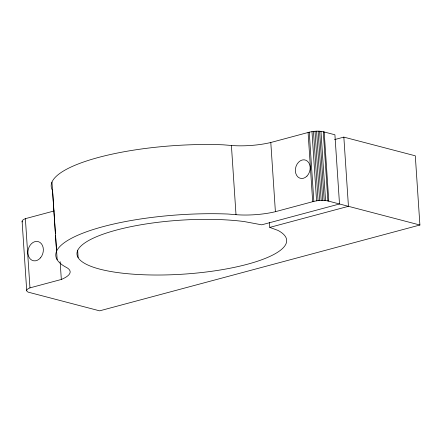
<?xml version="1.0" encoding="UTF-8"?>
<svg xmlns="http://www.w3.org/2000/svg" width="442" height="442" viewBox="0 0 442 442"><rect width="100%" height="100%" fill="white"/><g stroke="black" fill="none" stroke-linecap="round" stroke-linejoin="round"><path stroke-width="0.66" d="M55.449 233.724L52.581 190.557A126.318 32.481 -3.8 0 1 223.271 144.821L231.409 145.479A37.321 9.597 -3.8 0 0 270.797 142.495L308.085 132.501C313.284 131.081 318.936 130.567 324.19 131.97L334.909 134.777L339.506 203.983L261.719 224.823L244.083 221.536A105.074 27.017 -3.8 0 0 81.245 245.763A105.074 27.017 -3.8 0 0 188.369 273.797A105.074 27.017 -3.8 0 0 277.93 230.392L269.764 227.398L269.449 222.602M419.9 225.017L99.621 310.842L28.161 292.14A15.503 3.984 -3.8 0 1 29.973 287.869L61.328 279.466A46.371 11.923 -3.8 0 0 66.294 267.366A126.318 32.481 -3.8 0 1 91.03 230.232A126.318 32.481 -3.8 0 1 227.868 214.027L236.006 214.685A37.321 9.597 -3.8 0 0 275.394 211.696L312.682 201.707C317.881 200.287 323.527 199.773 328.787 201.176L419.9 225.017L415.303 155.811L343.843 137.114L334.506 139.617M22.304 221.967A15.503 3.984 -3.8 0 1 25.376 218.663L54.123 210.961M269.764 227.398L348.44 206.32L343.843 137.114M324.19 131.97L328.787 201.176M323.29 131.699L327.887 200.906M320.958 131.307L325.555 200.513M319.588 131.202L324.185 200.408M318.118 131.158L322.715 200.364M316.588 131.18L321.185 200.386M315.024 131.263L319.621 200.469M313.477 131.407L318.074 200.613M311.975 131.605L316.571 200.812M309.245 132.158L313.842 201.364M308.085 132.501L312.682 201.707M270.797 142.495L275.394 211.696M231.409 145.479L236.006 214.685M77.643 250.111L78.14 257.647M60.145 261.653L61.328 279.466M55.537 235.094L57.178 259.763M51.963 182.104L56.559 251.31M25.376 218.663L29.973 287.869M22.1 221.249L26.697 290.455M40.487 257.846A9.873 7.564 -75.3 0 0 38.404 241.663A9.873 7.564 -75.3 0 0 27.99 253.901A9.873 7.564 -75.3 0 0 40.487 257.846M306.991 176.065A9.475 7.254 -75.3 0 0 305.936 160.242A9.475 7.254 -75.3 0 0 295.378 171.126A9.475 7.254 -75.3 0 0 306.991 176.065"/></g></svg>
